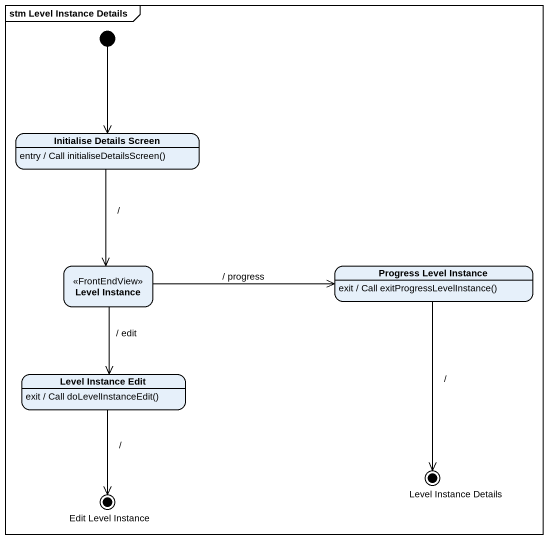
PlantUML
@startuml
mainframe stm Level Instance Details
hide empty description
state "Initialise Details Screen" as Initialise_Details_Screen
Initialise_Details_Screen : entry / Call initialiseDetailsScreen()
state "Level Instance" as Level_Instance <<FrontEndView>>
state "Progress Level Instance" as Progress_Level_Instance
Progress_Level_Instance : exit / Call exitProgressLevelInstance()
state "Level Instance Edit" as Level_Instance_Edit
Level_Instance_Edit : exit / Call doLevelInstanceEdit()
state "Level Instance Details" as Level_Instance_Details <<end>>
state "Edit Level Instance" as Edit_Level_Instance <<end>>
[*] --> Initialise_Details_Screen
Initialise_Details_Screen --> Level_Instance : /
Level_Instance -right-> Progress_Level_Instance : / progress
Level_Instance --> Level_Instance_Edit : / edit
Progress_Level_Instance --> Level_Instance_Details : /
Level_Instance_Edit --> Edit_Level_Instance : /
@enduml
